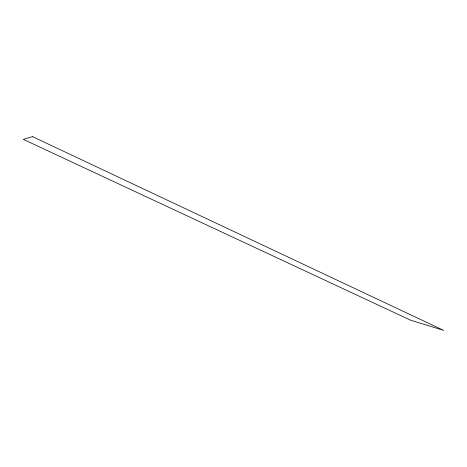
<?xml version="1.0" encoding="UTF-8"?>
<svg xmlns="http://www.w3.org/2000/svg" width="467" height="467" viewBox="0 0 467 467"><rect width="100%" height="100%" fill="white"/><g stroke="black" fill="none" stroke-linecap="round" stroke-linejoin="round"><path stroke-width="0.7" d="M32.492 136.633L23.35 139.388L410.54 320.169L443.65 330.367L32.492 136.633"/></g></svg>
